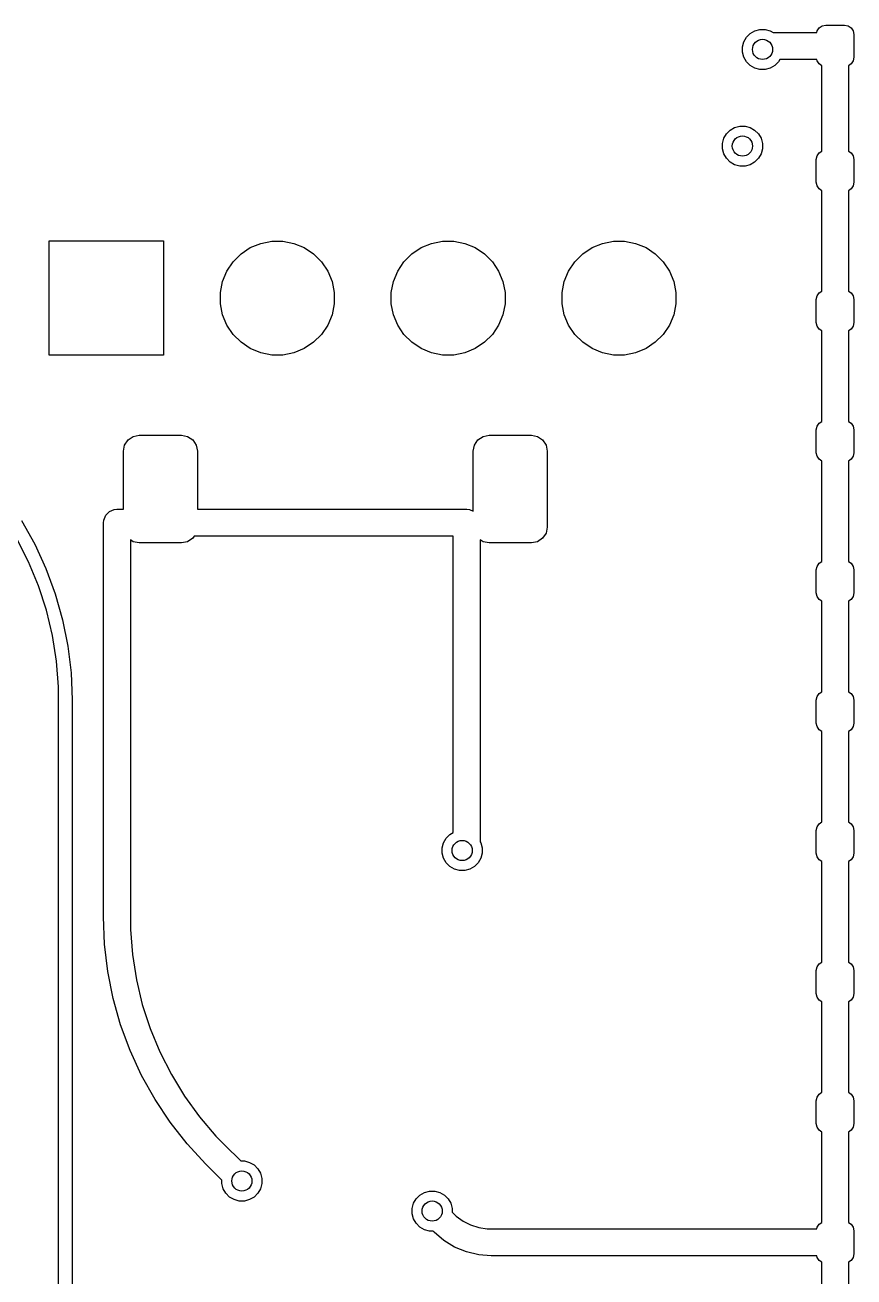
# Model space of a CAD drawing. Extents: x 4 to 18.4, y -7.3 to -2.9.
# Drawn here: x 13.818 to 14.303, y -4.017 to -3.285 of the extents above; entities that cross this region are included whole.
import ezdxf

# ---------------------------------------------------------------- set-up
doc = ezdxf.new("R2010")
doc.units = 0
doc.header["$MEASUREMENT"] = 0
doc.layers.add('BLACK', color=7, linetype='CONTINUOUS')

msp = doc.modelspace()

# ---------------------------------------------------------------- linework, layer by layer
at = {"layer": 'BLACK', "linetype": 'CONTINUOUS'}
for p, q in [((14.2428, -3.28946), (14.24547, -3.28791)), ((14.24547, -3.28791), (14.24845, -3.28712)), ((14.24845, -3.28712), (14.25153, -3.28712)), ((14.25153, -3.28712), (14.25451, -3.28791)), ((14.25451, -3.28791), (14.25619, -3.28889)), ((14.25619, -3.28889), (14.28167, -3.28889)), ((14.28167, -3.28889), (14.28185, -3.28796)), ((14.28185, -3.28796), (14.28305, -3.28617)), ((14.28305, -3.28617), (14.28483, -3.28498)), ((14.28483, -3.28498), (14.28694, -3.28456)), ((14.28694, -3.28456), (14.29797, -3.28456)), ((14.29797, -3.28456), (14.30008, -3.28498)), ((14.30008, -3.28498), (14.30187, -3.28617)), ((14.30187, -3.28617), (14.30306, -3.28796)), ((14.30306, -3.28796), (14.30348, -3.29007)), ((14.23828, -3.29728), (14.23908, -3.29431)), ((14.23908, -3.29431), (14.24062, -3.29164)), ((14.24062, -3.29164), (14.2428, -3.28946)), ((14.30348, -3.29007), (14.30348, -3.30345)), ((14.23828, -3.30037), (14.23828, -3.29728)), ((14.23908, -3.30335), (14.23828, -3.30037)), ((14.24062, -3.30602), (14.23908, -3.30335)), ((14.30348, -3.30345), (14.30306, -3.30556)), ((14.2428, -3.3082), (14.24062, -3.30602)), ((14.24547, -3.30974), (14.2428, -3.3082)), ((14.24845, -3.31054), (14.24547, -3.30974)), ((14.25153, -3.31054), (14.24845, -3.31054)), ((14.25451, -3.30974), (14.25153, -3.31054)), ((14.25718, -3.3082), (14.25451, -3.30974)), ((14.25936, -3.30602), (14.25718, -3.3082)), ((14.26016, -3.30463), (14.25936, -3.30602)), ((14.28167, -3.30463), (14.26016, -3.30463)), ((14.28185, -3.30556), (14.28167, -3.30463)), ((14.28305, -3.30735), (14.28185, -3.30556)), ((14.28458, -3.30838), (14.28305, -3.30735)), ((14.28458, -3.35826), (14.28458, -3.30838)), ((14.30187, -3.30735), (14.30033, -3.30838)), ((14.30033, -3.30838), (14.30033, -3.35826)), ((14.30306, -3.30556), (14.30187, -3.30735)), ((14.22881, -3.34816), (14.23099, -3.34598)), ((14.23099, -3.34598), (14.23366, -3.34444)), ((14.23366, -3.34444), (14.23664, -3.34364)), ((14.23664, -3.34364), (14.23972, -3.34364)), ((14.23972, -3.34364), (14.2427, -3.34444)), ((14.2427, -3.34444), (14.24537, -3.34598)), ((14.24537, -3.34598), (14.24755, -3.34816)), ((14.22647, -3.35381), (14.22727, -3.35083)), ((14.22647, -3.3569), (14.22647, -3.35381)), ((14.22727, -3.35083), (14.22881, -3.34816)), ((14.24755, -3.34816), (14.24909, -3.35083)), ((14.24909, -3.35083), (14.24989, -3.35381)), ((14.24989, -3.35381), (14.24989, -3.3569)), ((14.22727, -3.35987), (14.22647, -3.3569)), ((14.22881, -3.36254), (14.22727, -3.35987)), ((14.24909, -3.35987), (14.24755, -3.36254)), ((14.24989, -3.3569), (14.24909, -3.35987)), ((14.28143, -3.36318), (14.28185, -3.36107)), ((14.28185, -3.36107), (14.28305, -3.35928)), ((14.28305, -3.35928), (14.28458, -3.35826)), ((14.30033, -3.35826), (14.30187, -3.35928)), ((14.30187, -3.35928), (14.30306, -3.36107)), ((14.30306, -3.36107), (14.30348, -3.36318)), ((14.23099, -3.36472), (14.22881, -3.36254)), ((14.23366, -3.36627), (14.23099, -3.36472)), ((14.23664, -3.36706), (14.23366, -3.36627)), ((14.23972, -3.36706), (14.23664, -3.36706)), ((14.2427, -3.36627), (14.23972, -3.36706)), ((14.24537, -3.36472), (14.2427, -3.36627)), ((14.24755, -3.36254), (14.24537, -3.36472)), ((14.28143, -3.37657), (14.28143, -3.36318)), ((14.30348, -3.36318), (14.30348, -3.37657)), ((14.28185, -3.37867), (14.28143, -3.37657)), ((14.30348, -3.37657), (14.30306, -3.37867)), ((14.28305, -3.38046), (14.28185, -3.37867)), ((14.28458, -3.38149), (14.28305, -3.38046)), ((14.28458, -3.44029), (14.28458, -3.38149)), ((14.30187, -3.38046), (14.30033, -3.38149)), ((14.30033, -3.38149), (14.30033, -3.44029)), ((14.30306, -3.37867), (14.30187, -3.38046)), ((13.83254, -3.47779), (13.83254, -3.41086)), ((13.83254, -3.41086), (13.89947, -3.41086)), ((13.89947, -3.41086), (13.89947, -3.47779)), ((13.95023, -3.41481), (13.95629, -3.4123)), ((13.95629, -3.4123), (13.96273, -3.41102)), ((13.96273, -3.41102), (13.96929, -3.41102)), ((13.96929, -3.41102), (13.97572, -3.4123)), ((13.97572, -3.4123), (13.98178, -3.41481)), ((14.05023, -3.41481), (14.05629, -3.4123)), ((14.05629, -3.4123), (14.06273, -3.41102)), ((14.06273, -3.41102), (14.06929, -3.41102)), ((14.06929, -3.41102), (14.07572, -3.4123)), ((14.07572, -3.4123), (14.08178, -3.41481)), ((14.15023, -3.41481), (14.15629, -3.4123)), ((14.15629, -3.4123), (14.16273, -3.41102)), ((14.16273, -3.41102), (14.16929, -3.41102)), ((14.16929, -3.41102), (14.17572, -3.4123)), ((14.17572, -3.4123), (14.18178, -3.41481)), ((13.94014, -3.4231), (13.94478, -3.41846)), ((13.94478, -3.41846), (13.95023, -3.41481)), ((13.98178, -3.41481), (13.98724, -3.41846)), ((13.98724, -3.41846), (13.99188, -3.4231)), ((14.04014, -3.4231), (14.04478, -3.41846)), ((14.04478, -3.41846), (14.05023, -3.41481)), ((14.08178, -3.41481), (14.08724, -3.41846)), ((14.08724, -3.41846), (14.09188, -3.4231)), ((14.14014, -3.4231), (14.14478, -3.41846)), ((14.14478, -3.41846), (14.15023, -3.41481)), ((14.18178, -3.41481), (14.18724, -3.41846)), ((14.18724, -3.41846), (14.19188, -3.4231)), ((13.93649, -3.42855), (13.94014, -3.4231)), ((13.99188, -3.4231), (13.99552, -3.42855)), ((14.03649, -3.42855), (14.04014, -3.4231)), ((14.09188, -3.4231), (14.09552, -3.42855)), ((14.13649, -3.42855), (14.14014, -3.4231)), ((14.19188, -3.4231), (14.19552, -3.42855)), ((13.9327, -3.44105), (13.93398, -3.43461)), ((13.93398, -3.43461), (13.93649, -3.42855)), ((13.99552, -3.42855), (13.99803, -3.43461)), ((13.99803, -3.43461), (13.99931, -3.44105)), ((14.0327, -3.44105), (14.03398, -3.43461)), ((14.03398, -3.43461), (14.03649, -3.42855)), ((14.09552, -3.42855), (14.09803, -3.43461)), ((14.09803, -3.43461), (14.09931, -3.44105)), ((14.1327, -3.44105), (14.13398, -3.43461)), ((14.13398, -3.43461), (14.13649, -3.42855)), ((14.19552, -3.42855), (14.19803, -3.43461)), ((14.19803, -3.43461), (14.19931, -3.44105)), ((13.9327, -3.44761), (13.9327, -3.44105)), ((13.99931, -3.44105), (13.99931, -3.44761)), ((14.0327, -3.44761), (14.0327, -3.44105)), ((14.09931, -3.44105), (14.09931, -3.44761)), ((14.1327, -3.44761), (14.1327, -3.44105)), ((14.19931, -3.44105), (14.19931, -3.44761)), ((14.28185, -3.4431), (14.28305, -3.44131)), ((14.28305, -3.44131), (14.28458, -3.44029)), ((14.30033, -3.44029), (14.30187, -3.44131)), ((14.30187, -3.44131), (14.30306, -3.4431)), ((13.93398, -3.45404), (13.9327, -3.44761)), ((13.99931, -3.44761), (13.99803, -3.45404)), ((14.03398, -3.45404), (14.0327, -3.44761)), ((14.09931, -3.44761), (14.09803, -3.45404)), ((14.13398, -3.45404), (14.1327, -3.44761)), ((14.19931, -3.44761), (14.19803, -3.45404)), ((14.28143, -3.44521), (14.28185, -3.4431)), ((14.28143, -3.4586), (14.28143, -3.44521)), ((14.30306, -3.4431), (14.30348, -3.44521)), ((14.30348, -3.44521), (14.30348, -3.4586)), ((13.93649, -3.4601), (13.93398, -3.45404)), ((13.99803, -3.45404), (13.99552, -3.4601)), ((14.03649, -3.4601), (14.03398, -3.45404)), ((14.09803, -3.45404), (14.09552, -3.4601)), ((14.13649, -3.4601), (14.13398, -3.45404)), ((14.19803, -3.45404), (14.19552, -3.4601)), ((13.94014, -3.46556), (13.93649, -3.4601)), ((13.99552, -3.4601), (13.99188, -3.46556)), ((14.04014, -3.46556), (14.03649, -3.4601)), ((14.09552, -3.4601), (14.09188, -3.46556)), ((14.14014, -3.46556), (14.13649, -3.4601)), ((14.19552, -3.4601), (14.19188, -3.46556)), ((14.28185, -3.46071), (14.28143, -3.4586)), ((14.28305, -3.46249), (14.28185, -3.46071)), ((14.28458, -3.46352), (14.28305, -3.46249)), ((14.28458, -3.51646), (14.28458, -3.46352)), ((14.30187, -3.46249), (14.30033, -3.46352)), ((14.30033, -3.46352), (14.30033, -3.51646)), ((14.30306, -3.46071), (14.30187, -3.46249)), ((14.30348, -3.4586), (14.30306, -3.46071)), ((13.94478, -3.47019), (13.94014, -3.46556)), ((13.95023, -3.47384), (13.94478, -3.47019)), ((13.98724, -3.47019), (13.98178, -3.47384)), ((13.99188, -3.46556), (13.98724, -3.47019)), ((14.04478, -3.47019), (14.04014, -3.46556)), ((14.05023, -3.47384), (14.04478, -3.47019)), ((14.08724, -3.47019), (14.08178, -3.47384)), ((14.09188, -3.46556), (14.08724, -3.47019)), ((14.14478, -3.47019), (14.14014, -3.46556)), ((14.15023, -3.47384), (14.14478, -3.47019)), ((14.18724, -3.47019), (14.18178, -3.47384)), ((14.19188, -3.46556), (14.18724, -3.47019)), ((13.89947, -3.47779), (13.83254, -3.47779)), ((13.95629, -3.47635), (13.95023, -3.47384)), ((13.96273, -3.47763), (13.95629, -3.47635)), ((13.96929, -3.47763), (13.96273, -3.47763)), ((13.97572, -3.47635), (13.96929, -3.47763)), ((13.98178, -3.47384), (13.97572, -3.47635)), ((14.05629, -3.47635), (14.05023, -3.47384)), ((14.06273, -3.47763), (14.05629, -3.47635)), ((14.06929, -3.47763), (14.06273, -3.47763)), ((14.07572, -3.47635), (14.06929, -3.47763)), ((14.08178, -3.47384), (14.07572, -3.47635)), ((14.15629, -3.47635), (14.15023, -3.47384)), ((14.16273, -3.47763), (14.15629, -3.47635)), ((14.16929, -3.47763), (14.16273, -3.47763)), ((14.17572, -3.47635), (14.16929, -3.47763)), ((14.18178, -3.47384), (14.17572, -3.47635)), ((14.28143, -3.52138), (14.28185, -3.51927)), ((14.28143, -3.53477), (14.28143, -3.52138)), ((14.28185, -3.51927), (14.28305, -3.51748)), ((14.28305, -3.51748), (14.28458, -3.51646)), ((14.30033, -3.51646), (14.30187, -3.51748)), ((14.30187, -3.51748), (14.30306, -3.51927)), ((14.30306, -3.51927), (14.30348, -3.52138)), ((14.30348, -3.52138), (14.30348, -3.53477)), ((13.87598, -3.53389), (13.87669, -3.53034)), ((13.87669, -3.53034), (13.8787, -3.52732)), ((13.8787, -3.52732), (13.88171, -3.52531)), ((13.88171, -3.52531), (13.88526, -3.52461)), ((13.88526, -3.52461), (13.91001, -3.52461)), ((13.91001, -3.52461), (13.91356, -3.52531)), ((13.91356, -3.52531), (13.91657, -3.52732)), ((13.91657, -3.52732), (13.91858, -3.53034)), ((13.91858, -3.53034), (13.91929, -3.53389)), ((14.08071, -3.53389), (14.08142, -3.53034)), ((14.08142, -3.53034), (14.08343, -3.52732)), ((14.08343, -3.52732), (14.08644, -3.52531)), ((14.08644, -3.52531), (14.08999, -3.52461)), ((14.08999, -3.52461), (14.11474, -3.52461)), ((14.11474, -3.52461), (14.11829, -3.52531)), ((14.11829, -3.52531), (14.1213, -3.52732)), ((14.1213, -3.52732), (14.12331, -3.53034)), ((14.12331, -3.53034), (14.12402, -3.53389)), ((13.87598, -3.56791), (13.87598, -3.53389)), ((13.91929, -3.53389), (13.91929, -3.56791)), ((14.08071, -3.56901), (14.08071, -3.53389)), ((14.12402, -3.53389), (14.12402, -3.57832)), ((14.28185, -3.53688), (14.28143, -3.53477)), ((14.28305, -3.53867), (14.28185, -3.53688)), ((14.30306, -3.53688), (14.30187, -3.53867)), ((14.30348, -3.53477), (14.30306, -3.53688)), ((14.28458, -3.53969), (14.28305, -3.53867)), ((14.28458, -3.59849), (14.28458, -3.53969)), ((14.30187, -3.53867), (14.30033, -3.53969)), ((14.30033, -3.53969), (14.30033, -3.59849)), ((13.81633, -3.57451), (13.82403, -3.58827)), ((13.8643, -3.57579), (13.86445, -3.57425)), ((13.86445, -3.57425), (13.86562, -3.57141)), ((13.86562, -3.57141), (13.8678, -3.56924)), ((13.8678, -3.56924), (13.87063, -3.56806)), ((13.87063, -3.56806), (13.87217, -3.56791)), ((13.87217, -3.56791), (13.87598, -3.56791)), ((13.91929, -3.56791), (14.07689, -3.56791)), ((14.07689, -3.56791), (14.07843, -3.56806)), ((14.07843, -3.56806), (14.08071, -3.56901)), ((13.8643, -3.80627), (13.8643, -3.57579)), ((14.12331, -3.58187), (14.1213, -3.58488)), ((14.12402, -3.57832), (14.12331, -3.58187)), ((13.82046, -3.59859), (13.81357, -3.58509)), ((13.82403, -3.58827), (13.83063, -3.60258)), ((13.88171, -3.58689), (13.88004, -3.58578)), ((13.88004, -3.58578), (13.88004, -3.80627)), ((13.88526, -3.5876), (13.88171, -3.58689)), ((13.91001, -3.5876), (13.88526, -3.5876)), ((13.91356, -3.58689), (13.91001, -3.5876)), ((13.91657, -3.58488), (13.91356, -3.58689)), ((13.91739, -3.58366), (13.91657, -3.58488)), ((14.06902, -3.58366), (13.91739, -3.58366)), ((14.06902, -3.75705), (14.06902, -3.58366)), ((14.08644, -3.58689), (14.08477, -3.58578)), ((14.08477, -3.58578), (14.08477, -3.76245)), ((14.08999, -3.5876), (14.08644, -3.58689)), ((14.11474, -3.5876), (14.08999, -3.5876)), ((14.11829, -3.58689), (14.11474, -3.5876)), ((14.1213, -3.58488), (14.11829, -3.58689)), ((13.82626, -3.6126), (13.82046, -3.59859)), ((13.83063, -3.60258), (13.83609, -3.61738)), ((14.28143, -3.60341), (14.28185, -3.6013)), ((14.28143, -3.6168), (14.28143, -3.60341)), ((14.28185, -3.6013), (14.28305, -3.59952)), ((14.28305, -3.59952), (14.28458, -3.59849)), ((14.30033, -3.59849), (14.30187, -3.59952)), ((14.30187, -3.59952), (14.30306, -3.6013)), ((14.30306, -3.6013), (14.30348, -3.60341)), ((14.30348, -3.60341), (14.30348, -3.6168)), ((13.83094, -3.62702), (13.82626, -3.6126)), ((13.83609, -3.61738), (13.84037, -3.63255)), ((14.28185, -3.61891), (14.28143, -3.6168)), ((14.30348, -3.6168), (14.30306, -3.61891)), ((14.28305, -3.6207), (14.28185, -3.61891)), ((14.28458, -3.62172), (14.28305, -3.6207)), ((14.28458, -3.67466), (14.28458, -3.62172)), ((14.30187, -3.6207), (14.30033, -3.62172)), ((14.30033, -3.62172), (14.30033, -3.67466)), ((14.30306, -3.61891), (14.30187, -3.6207)), ((13.83448, -3.64176), (13.83094, -3.62702)), ((13.84037, -3.63255), (13.84344, -3.64801)), ((13.83685, -3.65673), (13.83448, -3.64176)), ((13.84344, -3.64801), (13.8453, -3.66367)), ((13.83804, -3.67184), (13.83685, -3.65673)), ((13.8453, -3.66367), (13.84592, -3.67942)), ((13.83804, -3.67942), (13.83804, -3.67184)), ((14.28185, -3.67748), (14.28305, -3.67569)), ((14.28305, -3.67569), (14.28458, -3.67466)), ((14.30033, -3.67466), (14.30187, -3.67569)), ((14.30187, -3.67569), (14.30306, -3.67748)), ((13.83804, -4.41075), (13.83804, -3.67942)), ((13.83804, -3.67942), (13.83804, -3.67942)), ((13.84592, -3.67942), (13.84592, -3.67942)), ((13.84592, -3.67942), (13.84592, -4.40912)), ((14.28143, -3.67959), (14.28185, -3.67748)), ((14.28143, -3.69297), (14.28143, -3.67959)), ((14.30306, -3.67748), (14.30348, -3.67959)), ((14.30348, -3.67959), (14.30348, -3.69297)), ((14.28185, -3.69508), (14.28143, -3.69297)), ((14.28305, -3.69687), (14.28185, -3.69508)), ((14.28458, -3.69789), (14.28305, -3.69687)), ((14.28458, -3.75083), (14.28458, -3.69789)), ((14.30187, -3.69687), (14.30033, -3.69789)), ((14.30033, -3.69789), (14.30033, -3.75083)), ((14.30306, -3.69508), (14.30187, -3.69687)), ((14.30348, -3.69297), (14.30306, -3.69508)), ((14.06702, -3.7582), (14.06902, -3.75705)), ((14.28143, -3.75576), (14.28185, -3.75365)), ((14.28143, -3.76914), (14.28143, -3.75576)), ((14.28185, -3.75365), (14.28305, -3.75186)), ((14.28305, -3.75186), (14.28458, -3.75083)), ((14.30033, -3.75083), (14.30187, -3.75186)), ((14.30187, -3.75186), (14.30306, -3.75365)), ((14.30306, -3.75365), (14.30348, -3.75576)), ((14.30348, -3.75576), (14.30348, -3.76914)), ((14.0625, -3.76603), (14.06329, -3.76306)), ((14.06329, -3.76306), (14.06484, -3.76038)), ((14.06484, -3.76038), (14.06702, -3.7582)), ((14.08477, -3.76245), (14.08512, -3.76306)), ((14.08512, -3.76306), (14.08592, -3.76603)), ((14.0625, -3.76912), (14.0625, -3.76603)), ((14.06329, -3.77209), (14.0625, -3.76912)), ((14.06484, -3.77477), (14.06329, -3.77209)), ((14.08512, -3.77209), (14.08358, -3.77477)), ((14.08592, -3.76912), (14.08512, -3.77209)), ((14.08592, -3.76603), (14.08592, -3.76912)), ((14.28185, -3.77125), (14.28143, -3.76914)), ((14.28305, -3.77304), (14.28185, -3.77125)), ((14.30306, -3.77125), (14.30187, -3.77304)), ((14.30348, -3.76914), (14.30306, -3.77125)), ((14.06702, -3.77695), (14.06484, -3.77477)), ((14.06969, -3.77849), (14.06702, -3.77695)), ((14.07267, -3.77928), (14.06969, -3.77849)), ((14.07575, -3.77928), (14.07267, -3.77928)), ((14.07873, -3.77849), (14.07575, -3.77928)), ((14.0814, -3.77695), (14.07873, -3.77849)), ((14.08358, -3.77477), (14.0814, -3.77695)), ((14.28458, -3.77407), (14.28305, -3.77304)), ((14.28458, -3.83286), (14.28458, -3.77407)), ((14.30187, -3.77304), (14.30033, -3.77407)), ((14.30033, -3.77407), (14.30033, -3.83286)), ((13.86493, -3.82233), (13.86429, -3.80627)), ((13.86429, -3.80627), (13.8643, -3.80627)), ((13.8643, -3.80627), (13.8643, -3.80627)), ((13.88004, -3.80627), (13.88004, -3.80628)), ((13.88004, -3.80628), (13.88004, -3.81369)), ((13.88004, -3.81369), (13.88121, -3.82849)), ((13.86682, -3.83829), (13.86493, -3.82233)), ((13.88121, -3.82849), (13.88353, -3.84316)), ((13.86995, -3.85406), (13.86682, -3.83829)), ((14.28143, -3.83779), (14.28185, -3.83568)), ((14.28143, -3.85117), (14.28143, -3.83779)), ((14.28185, -3.83568), (14.28305, -3.83389)), ((14.28305, -3.83389), (14.28458, -3.83286)), ((14.30033, -3.83286), (14.30187, -3.83389)), ((14.30187, -3.83389), (14.30306, -3.83568)), ((14.30306, -3.83568), (14.30348, -3.83779)), ((14.30348, -3.83779), (14.30348, -3.85117)), ((13.88353, -3.84316), (13.887, -3.8576)), ((14.28185, -3.85328), (14.28143, -3.85117)), ((14.30348, -3.85117), (14.30306, -3.85328)), ((13.87432, -3.86953), (13.86995, -3.85406)), ((13.887, -3.8576), (13.89159, -3.87172)), ((14.28305, -3.85507), (14.28185, -3.85328)), ((14.28458, -3.8561), (14.28305, -3.85507)), ((14.28458, -3.90904), (14.28458, -3.8561)), ((14.30187, -3.85507), (14.30033, -3.8561)), ((14.30033, -3.8561), (14.30033, -3.90904)), ((14.30306, -3.85328), (14.30187, -3.85507)), ((13.87988, -3.88461), (13.87432, -3.86953)), ((13.89159, -3.87172), (13.89727, -3.88544)), ((13.88661, -3.89921), (13.87988, -3.88461)), ((13.89727, -3.88544), (13.90401, -3.89867)), ((13.89446, -3.91323), (13.88661, -3.89921)), ((13.90401, -3.89867), (13.91177, -3.91134)), ((13.91177, -3.91134), (13.9205, -3.92335)), ((14.28185, -3.91185), (14.28305, -3.91006)), ((14.28305, -3.91006), (14.28458, -3.90904)), ((14.30033, -3.90904), (14.30187, -3.91006)), ((14.30187, -3.91006), (14.30306, -3.91185)), ((13.90339, -3.9266), (13.89446, -3.91323)), ((14.28143, -3.91396), (14.28185, -3.91185)), ((14.28143, -3.92735), (14.28143, -3.91396)), ((14.30306, -3.91185), (14.30348, -3.91396)), ((14.30348, -3.91396), (14.30348, -3.92735)), ((13.9205, -3.92335), (13.93014, -3.93464)), ((13.91335, -3.93922), (13.90339, -3.9266)), ((14.28185, -3.92946), (14.28143, -3.92735)), ((14.28305, -3.93124), (14.28185, -3.92946)), ((14.28458, -3.93227), (14.28305, -3.93124)), ((14.28458, -3.98521), (14.28458, -3.93227)), ((14.30187, -3.93124), (14.30033, -3.93227)), ((14.30033, -3.93227), (14.30033, -3.98521)), ((14.30306, -3.92946), (14.30187, -3.93124)), ((14.30348, -3.92735), (14.30306, -3.92946)), ((13.92426, -3.95103), (13.91335, -3.93922)), ((13.93014, -3.93464), (13.93539, -3.93989)), ((13.93539, -3.93989), (13.93539, -3.93989)), ((13.93539, -3.93989), (13.94473, -3.94922)), ((13.93359, -3.96036), (13.92426, -3.95103)), ((13.92426, -3.95103), (13.92426, -3.95103)), ((13.94473, -3.94922), (13.94684, -3.94922)), ((13.94684, -3.94922), (13.94982, -3.95002)), ((13.94982, -3.95002), (13.95249, -3.95156)), ((13.95249, -3.95156), (13.95467, -3.95374)), ((13.95467, -3.95374), (13.95621, -3.95641)), ((13.93359, -3.96248), (13.93359, -3.96036)), ((13.93439, -3.96545), (13.93359, -3.96248)), ((13.95621, -3.95641), (13.95701, -3.95939)), ((13.95701, -3.96248), (13.95621, -3.96545)), ((13.95701, -3.95939), (13.95701, -3.96248)), ((13.93593, -3.96812), (13.93439, -3.96545)), ((13.93811, -3.9703), (13.93593, -3.96812)), ((13.95467, -3.96812), (13.95249, -3.9703)), ((13.95621, -3.96545), (13.95467, -3.96812)), ((14.04726, -3.97132), (14.04944, -3.96914)), ((14.04944, -3.96914), (14.05211, -3.9676)), ((14.05211, -3.9676), (14.05509, -3.9668)), ((14.05509, -3.9668), (14.05817, -3.9668)), ((14.05817, -3.9668), (14.06115, -3.9676)), ((14.06115, -3.9676), (14.06382, -3.96914)), ((14.06382, -3.96914), (14.066, -3.97132)), ((13.94078, -3.97185), (13.93811, -3.9703)), ((13.94376, -3.97264), (13.94078, -3.97185)), ((13.94684, -3.97264), (13.94376, -3.97264)), ((13.94982, -3.97185), (13.94684, -3.97264)), ((13.95249, -3.9703), (13.94982, -3.97185)), ((14.04492, -3.97697), (14.04572, -3.97399)), ((14.04492, -3.98005), (14.04492, -3.97697)), ((14.04572, -3.97399), (14.04726, -3.97132)), ((14.066, -3.97132), (14.06754, -3.97399)), ((14.06754, -3.97399), (14.06834, -3.97697)), ((14.06834, -3.97697), (14.06834, -3.97909)), ((14.04572, -3.98303), (14.04492, -3.98005)), ((14.04726, -3.9857), (14.04572, -3.98303)), ((14.06834, -3.97909), (14.06898, -3.97973)), ((14.06898, -3.97973), (14.06898, -3.97973)), ((14.06898, -3.97973), (14.06898, -3.97973)), ((14.06898, -3.97973), (14.07073, -3.98148)), ((14.07073, -3.98148), (14.07474, -3.98439)), ((14.07474, -3.98439), (14.07916, -3.98664)), ((14.04944, -3.98788), (14.04726, -3.9857)), ((14.05211, -3.98942), (14.04944, -3.98788)), ((14.05509, -3.99022), (14.05211, -3.98942)), ((14.0572, -3.99022), (14.05509, -3.99022)), ((14.05784, -3.99086), (14.0572, -3.99022)), ((14.06348, -3.99568), (14.05784, -3.99086)), ((14.05784, -3.99086), (14.05784, -3.99086)), ((14.05784, -3.99086), (14.05784, -3.99086)), ((14.07916, -3.98664), (14.08387, -3.98818)), ((14.08387, -3.98818), (14.08877, -3.98895)), ((14.08877, -3.98895), (14.09125, -3.98895)), ((14.09125, -3.98895), (14.09125, -3.98895)), ((14.09125, -3.98895), (14.09125, -3.98895)), ((14.09125, -3.98895), (14.28167, -3.98895)), ((14.28167, -3.98895), (14.28185, -3.98802)), ((14.28185, -3.98802), (14.28305, -3.98623)), ((14.28305, -3.98623), (14.28458, -3.98521)), ((14.30033, -3.98521), (14.30187, -3.98623)), ((14.30187, -3.98623), (14.30306, -3.98802)), ((14.30306, -3.98802), (14.30348, -3.99013)), ((14.30348, -3.99013), (14.30348, -4.00352)), ((14.0698, -3.99955), (14.06348, -3.99568)), ((14.07665, -4.00239), (14.0698, -3.99955)), ((14.08386, -4.00412), (14.07665, -4.00239)), ((14.09125, -4.0047), (14.08386, -4.00412)), ((14.28167, -4.0047), (14.09125, -4.0047)), ((14.09125, -4.0047), (14.09125, -4.0047)), ((14.09125, -4.0047), (14.09125, -4.0047)), ((14.28185, -4.00563), (14.28167, -4.0047)), ((14.28305, -4.00742), (14.28185, -4.00563)), ((14.30306, -4.00563), (14.30187, -4.00742)), ((14.30348, -4.00352), (14.30306, -4.00563)), ((14.28458, -4.00844), (14.28305, -4.00742)), ((14.28458, -4.06724), (14.28458, -4.00844)), ((14.30187, -4.00742), (14.30033, -4.00844)), ((14.30033, -4.00844), (14.30033, -4.06724))]:
    msp.add_line(p, q, dxfattribs=at)
at = {"layer": 'BLACK'}
for centre in [(14.24999, -3.29883), (14.23818, -3.35535), (14.07421, -3.76757), (13.9453, -3.96093), (14.05663, -3.97851)]:
    msp.add_circle(centre, 0.00591, dxfattribs=at)

doc.saveas('drawing.dxf')
